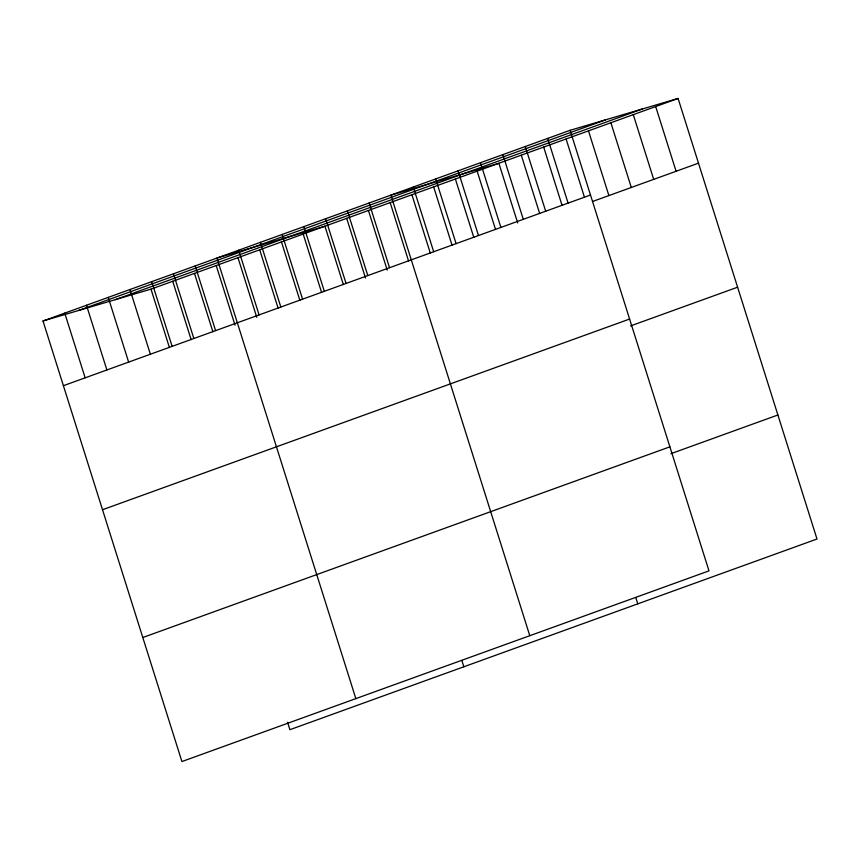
<?xml version="1.0" encoding="UTF-8"?>
<svg xmlns="http://www.w3.org/2000/svg" width="860" height="860" viewBox="0 0 860 860"><rect width="100%" height="100%" fill="white"/><g stroke="black" fill="none" stroke-linecap="round" stroke-linejoin="round"><path stroke-width="1.29" d="M570.094 130.301L708.995 570.868L181.911 761.551L43 320.984L570.094 130.301L678.088 98.448L817 539.016L289.906 729.699L287.562 722.26M78.636 310.471L605.73 119.787M115.358 299.645L642.452 108.962M43 320.984L151.005 289.132L678.088 98.448M63.403 385.699L590.497 195.016M592.712 201.433L698.492 163.163M102.512 509.733L629.606 319.049M630.573 325.918L737.601 287.197M142.803 637.518L669.897 446.834M670.864 453.704L777.891 414.993M655.686 106.554L676.089 171.269M633.283 114.659L653.697 179.375M610.89 122.765L631.294 187.48M588.487 130.87L608.891 195.585M566.084 138.976L584.488 197.349M547.691 138.406L568.095 203.121M543.681 147.071L562.085 205.443M525.288 146.501L545.692 211.227M521.278 155.176L539.682 213.549M502.885 154.606L523.288 219.322M517.688 222.923L498.875 163.282L390.881 195.134L529.792 635.701M635.83 597.646L637.787 603.849M480.482 162.712L500.885 227.427M477.139 171.151L495.543 229.523M458.079 170.817L478.483 235.532M455.392 179.02L473.796 237.381M435.687 178.923L456.09 243.638M433.655 186.878L452.059 245.25M413.284 187.028L433.687 251.743M411.908 194.747L430.312 253.119M390.171 202.616L408.575 260.988M369.133 202.992L389.537 267.707M368.424 210.474L387.226 270.115M347.397 210.861L367.8 275.576M346.688 218.343L365.489 277.984M325.65 218.73L346.053 283.445M343.344 284.585L324.94 226.212L216.935 258.054L355.846 698.621M461.895 660.577L463.852 666.779M303.913 226.588L324.317 291.303M303.193 234.071L321.597 292.443M282.166 234.457L302.569 299.173M281.457 241.939L299.861 300.312M260.429 242.326L280.833 307.041M259.709 249.808L278.113 308.181M238.682 250.185L259.086 314.91M237.973 257.667L256.774 317.308M216.225 265.536L235.027 325.177M195.198 265.923L215.602 330.638M194.489 273.405L212.893 331.777M173.451 273.792L193.855 338.507M172.742 281.274L191.146 339.635M151.715 281.65L172.118 346.365M151.005 289.132L169.409 347.504M129.968 289.519L150.371 354.234M108.231 297.388L128.635 362.103M86.484 305.246L106.887 369.961M64.747 313.115L85.151 377.83"/></g></svg>
